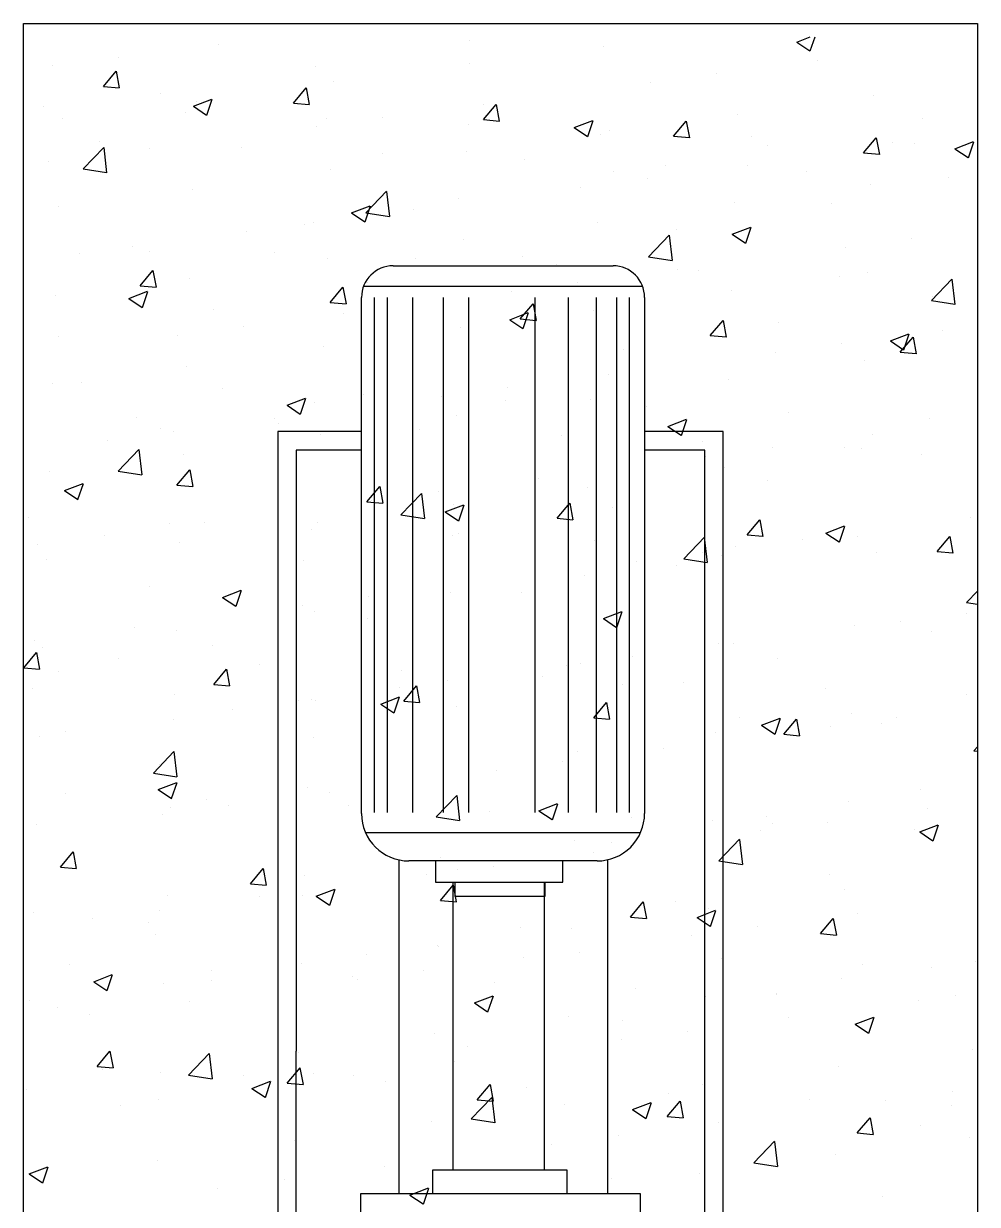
# Model space of a CAD drawing. Header units: inches. Extents: x -90 to 2036, y -33 to 3377.
# Drawn here: x 1241.52 to 1276.96, y 3286.74 to 3330.6 of the extents above; entities that cross this region are included whole.
import ezdxf

# ---------------------------------------------------------------- set-up
doc = ezdxf.new("R2010")
doc.units = ezdxf.units.IN
doc.header["$MEASUREMENT"] = 0
doc.layers.add('First floor Utility', color=69, linetype='CONTINUOUS')

msp = doc.modelspace()

# ---------------------------------------------------------------- linework, layer by layer
at = {"layer": 'First floor Utility', "color": 253, "linetype": 'Continuous'}
for p, q in [((1241.523, 3330.597, -409.449), (1276.956, 3330.597, -409.449)), ((1241.523, 3259.731, -409.449), (1241.523, 3330.597, -409.449)), ((1276.956, 3330.597, -409.449), (1276.956, 3259.731, -409.449)), ((1248.779, 3329.838, -409.449), (1248.779, 3329.838, -409.449)), ((1258.101, 3329.983, -409.449), (1258.101, 3329.983, -409.449)), ((1263.065, 3329.76, -409.449), (1263.065, 3329.76, -409.449)), ((1270.246, 3329.913, -409.449), (1270.745, 3330.105, -409.449)), ((1270.246, 3329.913, -409.449), (1270.736, 3329.583, -409.449)), ((1270.747, 3329.58, -409.449), (1270.924, 3330.105, -409.449)), ((1245.051, 3329.347, -409.449), (1245.051, 3329.347, -409.449)), ((1242.587, 3329.023, -409.449), (1242.587, 3329.023, -409.449)), ((1252.361, 3328.998, -409.449), (1252.361, 3328.998, -409.449)), ((1258.094, 3329.13, -409.449), (1258.094, 3329.13, -409.449)), ((1271.005, 3329.223, -409.449), (1271.005, 3329.223, -409.449)), ((1244.488, 3328.266, -409.449), (1244.963, 3328.831, -409.449)), ((1245.088, 3328.212, -409.449), (1244.974, 3328.829, -409.449)), ((1267.277, 3328.732, -409.449), (1267.277, 3328.732, -409.449)), ((1244.488, 3328.266, -409.449), (1245.076, 3328.215, -409.449)), ((1246.621, 3328.013, -409.449), (1246.621, 3328.013, -409.449)), ((1251.548, 3327.648, -409.449), (1252.022, 3328.214, -409.449)), ((1252.148, 3327.594, -409.449), (1252.034, 3328.211, -409.449)), ((1253.04, 3328.437, -409.449), (1253.04, 3328.437, -409.449)), ((1264.813, 3328.408, -409.449), (1264.813, 3328.408, -409.449)), ((1247.831, 3327.527, -409.449), (1248.52, 3327.791, -409.449)), ((1247.928, 3327.699, -409.449), (1247.928, 3327.699, -409.449)), ((1248.333, 3327.194, -409.449), (1248.532, 3327.789, -409.449)), ((1251.548, 3327.648, -409.449), (1252.136, 3327.597, -409.449)), ((1258.597, 3327.589, -409.449), (1258.597, 3327.589, -409.449)), ((1258.607, 3327.031, -409.449), (1259.082, 3327.596, -409.449)), ((1259.207, 3326.976, -409.449), (1259.094, 3327.593, -409.449)), ((1273.111, 3327.915, -409.449), (1273.111, 3327.915, -409.449)), ((1242.276, 3327.528, -409.449), (1242.276, 3327.528, -409.449)), ((1247.53, 3327.306, -409.449), (1247.53, 3327.306, -409.449)), ((1247.831, 3327.527, -409.449), (1248.321, 3327.197, -409.449)), ((1268.058, 3327.222, -409.449), (1268.058, 3327.222, -409.449)), ((1242.957, 3327.069, -409.449), (1242.957, 3327.069, -409.449)), ((1252.406, 3326.774, -409.449), (1252.406, 3326.774, -409.449)), ((1252.785, 3327.084, -409.449), (1252.785, 3327.084, -409.449)), ((1254.87, 3327.099, -409.449), (1254.87, 3327.099, -409.449)), ((1258.039, 3326.862, -409.449), (1258.039, 3326.862, -409.449)), ((1258.607, 3327.031, -409.449), (1259.196, 3326.979, -409.449)), ((1261.976, 3326.739, -409.449), (1262.665, 3327.003, -409.449)), ((1261.976, 3326.739, -409.449), (1262.466, 3326.408, -409.449)), ((1262.478, 3326.405, -409.449), (1262.677, 3327, -409.449)), ((1265.667, 3326.413, -409.449), (1266.141, 3326.979, -409.449)), ((1266.267, 3326.359, -409.449), (1266.153, 3326.976, -409.449)), ((1274.914, 3327.066, -409.449), (1274.914, 3327.066, -409.449)), ((1262.946, 3326.484, -409.449), (1262.946, 3326.484, -409.449)), ((1263.293, 3326.64, -409.449), (1263.293, 3326.64, -409.449)), ((1265.667, 3326.413, -409.449), (1266.255, 3326.362, -409.449)), ((1268.547, 3326.418, -409.449), (1268.547, 3326.418, -409.449)), ((1272.727, 3325.795, -409.449), (1273.201, 3326.361, -409.449)), ((1273.327, 3325.741, -409.449), (1273.213, 3326.358, -409.449)), ((1243.732, 3325.198, -409.449), (1244.498, 3325.997, -409.449)), ((1244.351, 3326.205, -409.449), (1244.351, 3326.205, -409.449)), ((1244.619, 3325.058, -409.449), (1244.511, 3325.993, -409.449)), ((1246.19, 3325.956, -409.449), (1246.19, 3325.956, -409.449)), ((1249.606, 3325.983, -409.449), (1249.606, 3325.983, -409.449)), ((1257.974, 3325.854, -409.449), (1257.974, 3325.854, -409.449)), ((1269.174, 3326.081, -409.449), (1269.174, 3326.081, -409.449)), ((1273.801, 3326.196, -409.449), (1273.801, 3326.196, -409.449)), ((1274.632, 3326.159, -409.449), (1274.632, 3326.159, -409.449)), ((1276.121, 3325.95, -409.449), (1276.81, 3326.215, -409.449)), ((1276.121, 3325.95, -409.449), (1276.611, 3325.62, -409.449)), ((1276.623, 3325.617, -409.449), (1276.822, 3326.212, -409.449)), ((1242.462, 3325.465, -409.449), (1242.462, 3325.465, -409.449)), ((1254.86, 3325.761, -409.449), (1254.86, 3325.761, -409.449)), ((1260.114, 3325.539, -409.449), (1260.114, 3325.539, -409.449)), ((1272.727, 3325.795, -409.449), (1273.315, 3325.744, -409.449)), ((1243.732, 3325.198, -409.449), (1244.607, 3325.062, -409.449)), ((1252.921, 3325.161, -409.449), (1252.921, 3325.161, -409.449)), ((1263.434, 3325.096, -409.449), (1263.434, 3325.096, -409.449)), ((1265.368, 3325.317, -409.449), (1265.368, 3325.317, -409.449)), ((1268.416, 3325.341, -409.449), (1268.416, 3325.341, -409.449)), ((1270.622, 3325.096, -409.449), (1270.622, 3325.096, -409.449)), ((1262.224, 3324.526, -409.449), (1262.224, 3324.526, -409.449)), ((1264.688, 3324.85, -409.449), (1264.688, 3324.85, -409.449)), ((1272.992, 3324.638, -409.449), (1272.992, 3324.638, -409.449)), ((1275.876, 3324.874, -409.449), (1275.876, 3324.874, -409.449)), ((1247.809, 3324.423, -409.449), (1247.809, 3324.423, -409.449)), ((1254.236, 3323.569, -409.449), (1255.003, 3324.368, -409.449)), ((1255.124, 3323.429, -409.449), (1255.015, 3324.364, -409.449)), ((1257.694, 3324.11, -409.449), (1257.694, 3324.11, -409.449)), ((1242.837, 3323.793, -409.449), (1242.837, 3323.793, -409.449)), ((1253.706, 3323.564, -409.449), (1254.395, 3323.829, -409.449)), ((1254.208, 3323.231, -409.449), (1254.407, 3323.826, -409.449)), ((1256.008, 3323.707, -409.449), (1256.008, 3323.707, -409.449)), ((1267.938, 3323.945, -409.449), (1267.938, 3323.945, -409.449)), ((1271.533, 3323.92, -409.449), (1271.533, 3323.92, -409.449)), ((1252.28, 3323.217, -409.449), (1252.28, 3323.217, -409.449)), ((1253.706, 3323.564, -409.449), (1254.196, 3323.234, -409.449)), ((1254.236, 3323.569, -409.449), (1255.112, 3323.433, -409.449)), ((1262.826, 3323.207, -409.449), (1262.826, 3323.207, -409.449)), ((1249.816, 3322.892, -409.449), (1249.816, 3322.892, -409.449)), ((1251.954, 3323.125, -409.449), (1251.954, 3323.125, -409.449)), ((1265.793, 3322.935, -409.449), (1265.793, 3322.935, -409.449)), ((1267.851, 3322.776, -409.449), (1268.54, 3323.04, -409.449)), ((1267.851, 3322.776, -409.449), (1268.341, 3322.446, -409.449)), ((1268.353, 3322.443, -409.449), (1268.552, 3323.037, -409.449)), ((1257.855, 3322.577, -409.449), (1257.855, 3322.577, -409.449)), ((1264.74, 3321.94, -409.449), (1265.507, 3322.739, -409.449)), ((1265.628, 3321.8, -409.449), (1265.519, 3322.735, -409.449)), ((1274.506, 3322.602, -409.449), (1274.506, 3322.602, -409.449)), ((1243.6, 3322.074, -409.449), (1243.6, 3322.074, -409.449)), ((1245.572, 3322.303, -409.449), (1245.572, 3322.303, -409.449)), ((1246.214, 3322.14, -409.449), (1246.214, 3322.14, -409.449)), ((1250.826, 3322.081, -409.449), (1250.826, 3322.081, -409.449)), ((1252.801, 3321.884, -409.449), (1252.801, 3321.884, -409.449)), ((1260.053, 3321.949, -409.449), (1260.053, 3321.949, -409.449)), ((1264.74, 3321.94, -409.449), (1265.616, 3321.804, -409.449)), ((1272.042, 3322.277, -409.449), (1272.042, 3322.277, -409.449)), ((1245.854, 3320.863, -409.449), (1246.328, 3321.428, -409.449)), ((1255.249, 3321.602, -409.449), (1263.419, 3321.602, -409.449)), ((1256.081, 3321.859, -409.449), (1256.081, 3321.859, -409.449)), ((1261.335, 3321.637, -409.449), (1261.335, 3321.637, -409.449)), ((1265.826, 3321.459, -409.449), (1265.826, 3321.459, -409.449)), ((1246.454, 3320.808, -409.449), (1246.34, 3321.425, -409.449)), ((1247.689, 3321.146, -409.449), (1247.689, 3321.146, -409.449)), ((1266.589, 3321.415, -409.449), (1266.589, 3321.415, -409.449)), ((1271.843, 3321.193, -409.449), (1271.843, 3321.193, -409.449)), ((1272.872, 3321.362, -409.449), (1272.872, 3321.362, -409.449)), ((1275.245, 3320.311, -409.449), (1276.011, 3321.11, -409.449)), ((1276.132, 3320.171, -409.449), (1276.024, 3321.105, -409.449)), ((1245.436, 3320.389, -409.449), (1246.125, 3320.654, -409.449)), ((1245.854, 3320.863, -409.449), (1246.442, 3320.811, -409.449)), ((1245.938, 3320.056, -409.449), (1246.137, 3320.651, -409.449)), ((1252.913, 3320.245, -409.449), (1253.388, 3320.81, -409.449)), ((1253.513, 3320.191, -409.449), (1253.4, 3320.808, -409.449)), ((1254.152, 3320.844, -409.449), (1264.516, 3320.844, -409.449)), ((1254.313, 3320.964, -409.449), (1254.313, 3320.964, -409.449)), ((1259.635, 3320.644, -409.449), (1259.635, 3320.644, -409.449)), ((1262.099, 3320.968, -409.449), (1262.099, 3320.968, -409.449)), ((1267.819, 3320.669, -409.449), (1267.819, 3320.669, -409.449)), ((1242.717, 3320.516, -409.449), (1242.717, 3320.516, -409.449)), ((1245.436, 3320.389, -409.449), (1245.926, 3320.059, -409.449)), ((1252.913, 3320.245, -409.449), (1253.502, 3320.193, -409.449)), ((1254.076, 3301.26, -409.449), (1254.076, 3320.429, -409.449)), ((1254.55, 3320.429, -409.449), (1254.55, 3301.299, -409.449)), ((1255.023, 3320.429, -409.449), (1255.023, 3301.299, -409.449)), ((1255.971, 3320.429, -409.449), (1255.971, 3301.299, -409.449)), ((1257.108, 3320.429, -409.449), (1257.108, 3301.299, -409.449)), ((1258.055, 3320.429, -409.449), (1258.055, 3301.299, -409.449)), ((1259.973, 3319.627, -409.449), (1260.447, 3320.193, -409.449)), ((1260.573, 3319.573, -409.449), (1260.459, 3320.19, -409.449)), ((1260.518, 3320.429, -409.449), (1260.518, 3301.299, -409.449)), ((1261.75, 3320.429, -409.449), (1261.75, 3301.299, -409.449)), ((1262.792, 3320.429, -409.449), (1262.792, 3301.299, -409.449)), ((1263.55, 3320.429, -409.449), (1263.55, 3301.299, -409.449)), ((1264.024, 3320.429, -409.449), (1264.024, 3301.299, -409.449)), ((1264.592, 3320.429, -409.449), (1264.592, 3301.26, -409.449)), ((1275.245, 3320.311, -409.449), (1276.12, 3320.175, -409.449)), ((1275.292, 3320.476, -409.449), (1275.292, 3320.476, -409.449)), ((1248.573, 3319.979, -409.449), (1248.573, 3319.979, -409.449)), ((1253.419, 3319.825, -409.449), (1253.419, 3319.825, -409.449)), ((1259.581, 3319.601, -409.449), (1260.27, 3319.866, -409.449)), ((1260.083, 3319.268, -409.449), (1260.282, 3319.863, -409.449)), ((1262.706, 3319.931, -409.449), (1262.706, 3319.931, -409.449)), ((1249.691, 3319.335, -409.449), (1249.691, 3319.335, -409.449)), ((1257.735, 3319.301, -409.449), (1257.735, 3319.301, -409.449)), ((1259.581, 3319.601, -409.449), (1260.071, 3319.271, -409.449)), ((1259.973, 3319.627, -409.449), (1260.561, 3319.576, -409.449)), ((1267.033, 3319.01, -409.449), (1267.507, 3319.575, -409.449)), ((1267.633, 3318.955, -409.449), (1267.519, 3319.572, -409.449)), ((1269.552, 3319.49, -409.449), (1269.552, 3319.49, -409.449)), ((1242.833, 3318.994, -409.449), (1242.833, 3318.994, -409.449)), ((1247.227, 3319.01, -409.449), (1247.227, 3319.01, -409.449)), ((1267.033, 3319.01, -409.449), (1267.621, 3318.958, -409.449)), ((1273.726, 3318.813, -409.449), (1274.415, 3319.078, -409.449)), ((1273.726, 3318.813, -409.449), (1274.216, 3318.483, -409.449)), ((1274.092, 3318.392, -409.449), (1274.567, 3318.957, -409.449)), ((1274.228, 3318.48, -409.449), (1274.427, 3319.075, -409.449)), ((1274.692, 3318.338, -409.449), (1274.579, 3318.955, -409.449)), ((1275.645, 3319.21, -409.449), (1275.645, 3319.21, -409.449)), ((1252.681, 3318.608, -409.449), (1252.681, 3318.608, -409.449)), ((1263.812, 3318.505, -409.449), (1263.812, 3318.505, -409.449)), ((1269.453, 3318.395, -409.449), (1269.453, 3318.395, -409.449)), ((1271.917, 3318.72, -409.449), (1271.917, 3318.72, -409.449)), ((1274.092, 3318.392, -409.449), (1274.681, 3318.341, -409.449)), ((1272.752, 3318.085, -409.449), (1272.752, 3318.085, -409.449)), ((1247.569, 3317.87, -409.449), (1247.569, 3317.87, -409.449)), ((1258.072, 3317.52, -409.449), (1258.072, 3317.52, -409.449)), ((1263.237, 3317.577, -409.449), (1263.237, 3317.577, -409.449)), ((1242.598, 3317.239, -409.449), (1242.598, 3317.239, -409.449)), ((1243.656, 3317.273, -409.449), (1243.656, 3317.273, -409.449)), ((1248.91, 3317.051, -409.449), (1248.91, 3317.051, -409.449)), ((1259.509, 3317.086, -409.449), (1259.509, 3317.086, -409.449)), ((1267.699, 3317.392, -409.449), (1267.699, 3317.392, -409.449)), ((1251.311, 3316.427, -409.449), (1252, 3316.691, -409.449)), ((1251.813, 3316.094, -409.449), (1252.012, 3316.688, -409.449)), ((1254.164, 3316.829, -409.449), (1254.164, 3316.829, -409.449)), ((1257.045, 3316.762, -409.449), (1257.045, 3316.762, -409.449)), ((1259.418, 3316.607, -409.449), (1259.418, 3316.607, -409.449)), ((1262.587, 3316.654, -409.449), (1262.587, 3316.654, -409.449)), ((1251.311, 3316.427, -409.449), (1251.801, 3316.096, -409.449)), ((1252.332, 3316.534, -409.449), (1252.332, 3316.534, -409.449)), ((1264.672, 3316.385, -409.449), (1264.672, 3316.385, -409.449)), ((1245.731, 3315.951, -409.449), (1245.731, 3315.951, -409.449)), ((1250.829, 3315.943, -409.449), (1250.829, 3315.943, -409.449)), ((1250.985, 3315.729, -409.449), (1250.985, 3315.729, -409.449)), ((1257.615, 3316.024, -409.449), (1257.615, 3316.024, -409.449)), ((1265.456, 3315.638, -409.449), (1266.145, 3315.903, -409.449)), ((1265.958, 3315.305, -409.449), (1266.157, 3315.9, -409.449)), ((1269.926, 3316.163, -409.449), (1269.926, 3316.163, -409.449)), ((1275.18, 3315.941, -409.449), (1275.18, 3315.941, -409.449)), ((1246.592, 3315.549, -409.449), (1246.592, 3315.549, -409.449)), ((1247.102, 3315.453, -409.449), (1247.102, 3315.453, -409.449)), ((1250.962, 3315.445, -409.449), (1250.962, 3261.869, -409.449)), ((1254.076, 3315.445, -409.449), (1250.962, 3315.445, -409.449)), ((1252.562, 3315.331, -409.449), (1252.562, 3315.331, -409.449)), ((1256.239, 3315.507, -409.449), (1256.239, 3315.507, -409.449)), ((1267.516, 3315.445, -409.449), (1264.592, 3315.445, -409.449)), ((1265.456, 3315.638, -409.449), (1265.946, 3315.308, -409.449)), ((1267.516, 3292.435, -409.449), (1267.516, 3315.445, -409.449)), ((1273.056, 3315.328, -409.449), (1273.056, 3315.328, -409.449)), ((1244.638, 3315.128, -409.449), (1244.638, 3315.128, -409.449)), ((1261.493, 3315.285, -409.449), (1261.493, 3315.285, -409.449)), ((1266.747, 3315.063, -409.449), (1266.747, 3315.063, -409.449)), ((1245.037, 3313.981, -409.449), (1245.803, 3314.78, -409.449)), ((1245.924, 3313.841, -409.449), (1245.815, 3314.776, -409.449)), ((1247.45, 3314.593, -409.449), (1247.45, 3314.593, -409.449)), ((1251.653, 3314.755, -409.449), (1251.653, 3292.435, -409.449)), ((1254.076, 3314.755, -409.449), (1251.653, 3314.755, -409.449)), ((1266.826, 3314.755, -409.449), (1264.592, 3314.755, -409.449)), ((1266.826, 3292.435, -409.449), (1266.826, 3314.755, -409.449)), ((1266.864, 3314.513, -409.449), (1266.864, 3314.513, -409.449)), ((1269.328, 3314.838, -409.449), (1269.328, 3314.838, -409.449)), ((1272.002, 3314.841, -409.449), (1272.002, 3314.841, -409.449)), ((1272.633, 3314.809, -409.449), (1272.633, 3314.809, -409.449)), ((1274.885, 3314.603, -409.449), (1274.885, 3314.603, -409.449)), ((1245.037, 3313.981, -409.449), (1245.912, 3313.845, -409.449)), ((1247.219, 3313.459, -409.449), (1247.694, 3314.025, -409.449)), ((1247.819, 3313.405, -409.449), (1247.706, 3314.022, -409.449)), ((1267.579, 3314.116, -409.449), (1267.579, 3314.116, -409.449)), ((1242.478, 3313.963, -409.449), (1242.478, 3313.963, -409.449)), ((1260.648, 3313.695, -409.449), (1260.648, 3313.695, -409.449)), ((1269.145, 3313.618, -409.449), (1269.145, 3313.618, -409.449)), ((1243.041, 3313.252, -409.449), (1243.731, 3313.517, -409.449)), ((1243.041, 3313.252, -409.449), (1243.531, 3312.922, -409.449)), ((1243.543, 3312.919, -409.449), (1243.742, 3313.514, -409.449)), ((1247.219, 3313.459, -409.449), (1247.808, 3313.408, -409.449)), ((1254.279, 3312.841, -409.449), (1254.753, 3313.407, -409.449)), ((1254.879, 3312.787, -409.449), (1254.765, 3313.404, -409.449)), ((1255.541, 3312.352, -409.449), (1256.308, 3313.151, -409.449)), ((1256.428, 3312.212, -409.449), (1256.32, 3313.147, -409.449)), ((1256.92, 3313.204, -409.449), (1256.92, 3313.204, -409.449)), ((1262.467, 3313.378, -409.449), (1262.467, 3313.378, -409.449)), ((1254.279, 3312.841, -409.449), (1254.867, 3312.79, -409.449)), ((1254.456, 3312.88, -409.449), (1254.456, 3312.88, -409.449)), ((1257.186, 3312.464, -409.449), (1257.876, 3312.728, -409.449)), ((1257.496, 3312.748, -409.449), (1257.496, 3312.748, -409.449)), ((1257.688, 3312.131, -409.449), (1257.887, 3312.726, -409.449)), ((1261.339, 3312.224, -409.449), (1261.813, 3312.789, -409.449)), ((1261.939, 3312.169, -409.449), (1261.825, 3312.786, -409.449)), ((1241.697, 3312.27, -409.449), (1241.697, 3312.27, -409.449)), ((1255.541, 3312.352, -409.449), (1256.416, 3312.216, -409.449)), ((1257.186, 3312.464, -409.449), (1257.676, 3312.134, -409.449)), ((1261.339, 3312.224, -409.449), (1261.927, 3312.172, -409.449)), ((1263.405, 3312.632, -409.449), (1263.405, 3312.632, -409.449)), ((1276.682, 3312.265, -409.449), (1276.682, 3312.265, -409.449)), ((1246.951, 3312.048, -409.449), (1246.951, 3312.048, -409.449)), ((1248.24, 3312.061, -409.449), (1248.24, 3312.061, -409.449)), ((1252.206, 3311.826, -409.449), (1252.206, 3311.826, -409.449)), ((1252.442, 3312.055, -409.449), (1252.442, 3312.055, -409.449)), ((1268.398, 3311.606, -409.449), (1268.873, 3312.172, -409.449)), ((1268.998, 3311.552, -409.449), (1268.885, 3312.169, -409.449)), ((1271.331, 3311.676, -409.449), (1272.021, 3311.94, -409.449)), ((1271.833, 3311.343, -409.449), (1272.032, 3311.937, -409.449)), ((1244.512, 3311.571, -409.449), (1244.512, 3311.571, -409.449)), ((1257.46, 3311.604, -409.449), (1257.46, 3311.604, -409.449)), ((1257.665, 3311.647, -409.449), (1257.665, 3311.647, -409.449)), ((1262.714, 3311.382, -409.449), (1262.714, 3311.382, -409.449)), ((1266.045, 3310.723, -409.449), (1266.812, 3311.522, -409.449)), ((1266.933, 3310.583, -409.449), (1266.824, 3311.518, -409.449)), ((1268.398, 3311.606, -409.449), (1268.987, 3311.555, -409.449)), ((1270.466, 3311.446, -409.449), (1270.466, 3311.446, -409.449)), ((1271.331, 3311.676, -409.449), (1271.821, 3311.345, -409.449)), ((1271.504, 3311.456, -409.449), (1271.504, 3311.456, -409.449)), ((1272.513, 3311.532, -409.449), (1272.513, 3311.532, -409.449)), ((1275.458, 3310.989, -409.449), (1275.932, 3311.554, -409.449)), ((1276.058, 3310.934, -409.449), (1275.944, 3311.551, -409.449)), ((1242.049, 3311.246, -409.449), (1242.049, 3311.246, -409.449)), ((1247.33, 3311.317, -409.449), (1247.33, 3311.317, -409.449)), ((1266.739, 3310.956, -409.449), (1266.739, 3310.956, -409.449)), ((1267.968, 3311.16, -409.449), (1267.968, 3311.16, -409.449)), ((1273.222, 3310.938, -409.449), (1273.222, 3310.938, -409.449)), ((1275.458, 3310.989, -409.449), (1276.046, 3310.937, -409.449)), ((1242.358, 3310.686, -409.449), (1242.358, 3310.686, -409.449)), ((1251.925, 3310.662, -409.449), (1251.925, 3310.662, -409.449)), ((1264.275, 3310.631, -409.449), (1264.275, 3310.631, -409.449)), ((1265.764, 3310.471, -409.449), (1265.764, 3310.471, -409.449)), ((1266.045, 3310.723, -409.449), (1266.921, 3310.587, -409.449)), ((1267.459, 3310.839, -409.449), (1267.459, 3310.839, -409.449)), ((1262.347, 3310.101, -409.449), (1262.347, 3310.101, -409.449)), ((1246.185, 3309.676, -409.449), (1246.185, 3309.676, -409.449)), ((1258.059, 3309.813, -409.449), (1258.059, 3309.813, -409.449)), ((1248.916, 3309.289, -409.449), (1249.606, 3309.554, -409.449)), ((1248.916, 3309.289, -409.449), (1249.406, 3308.959, -409.449)), ((1249.418, 3308.956, -409.449), (1249.618, 3309.551, -409.449)), ((1254.331, 3309.322, -409.449), (1254.331, 3309.322, -409.449)), ((1257.376, 3309.471, -409.449), (1257.376, 3309.471, -409.449)), ((1260.024, 3309.486, -409.449), (1260.024, 3309.486, -409.449)), ((1276.55, 3309.094, -409.449), (1276.956, 3309.517, -409.449)), ((1251.867, 3308.998, -409.449), (1251.867, 3308.998, -409.449)), ((1252.322, 3308.778, -409.449), (1252.322, 3308.778, -409.449)), ((1263.061, 3308.501, -409.449), (1263.751, 3308.766, -409.449)), ((1263.563, 3308.168, -409.449), (1263.763, 3308.763, -409.449)), ((1276.55, 3309.094, -409.449), (1276.956, 3309.031, -409.449)), ((1254.284, 3308.501, -409.449), (1254.284, 3308.501, -409.449)), ((1263.061, 3308.501, -409.449), (1263.551, 3308.171, -409.449)), ((1274.093, 3308.383, -409.449), (1274.093, 3308.383, -409.449)), ((1276.557, 3308.707, -409.449), (1276.557, 3308.707, -409.449)), ((1245.651, 3308.179, -409.449), (1245.651, 3308.179, -409.449)), ((1247.21, 3308.04, -409.449), (1247.21, 3308.04, -409.449)), ((1272.393, 3308.256, -409.449), (1272.393, 3308.256, -409.449)), ((1275.263, 3308.012, -409.449), (1275.263, 3308.012, -409.449)), ((1241.923, 3307.689, -409.449), (1241.923, 3307.689, -409.449)), ((1242.239, 3307.41, -409.449), (1242.239, 3307.41, -409.449)), ((1248.544, 3307.515, -409.449), (1248.544, 3307.515, -409.449)), ((1267.34, 3307.563, -409.449), (1267.34, 3307.563, -409.449)), ((1267.877, 3307.564, -409.449), (1267.877, 3307.564, -409.449)), ((1241.525, 3306.673, -409.449), (1242, 3307.239, -409.449)), ((1242.125, 3306.619, -409.449), (1242.012, 3307.236, -409.449)), ((1245.035, 3307.019, -409.449), (1245.035, 3307.019, -409.449)), ((1264.149, 3307.074, -409.449), (1264.149, 3307.074, -409.449)), ((1269.523, 3307.027, -409.449), (1269.523, 3307.027, -409.449)), ((1241.525, 3306.673, -409.449), (1242.114, 3306.622, -409.449)), ((1242.804, 3306.53, -409.449), (1242.804, 3306.53, -409.449)), ((1248.585, 3306.056, -409.449), (1249.059, 3306.621, -409.449)), ((1249.185, 3306.001, -409.449), (1249.071, 3306.618, -409.449)), ((1250.289, 3306.797, -409.449), (1250.289, 3306.797, -409.449)), ((1255.543, 3306.575, -409.449), (1255.543, 3306.575, -409.449)), ((1261.685, 3306.749, -409.449), (1261.685, 3306.749, -409.449)), ((1262.228, 3306.825, -409.449), (1262.228, 3306.825, -409.449)), ((1257.256, 3306.195, -409.449), (1257.256, 3306.195, -409.449)), ((1260.797, 3306.353, -409.449), (1260.797, 3306.353, -409.449)), ((1266.051, 3306.131, -409.449), (1266.051, 3306.131, -409.449)), ((1241.856, 3305.918, -409.449), (1241.856, 3305.918, -409.449)), ((1247.11, 3305.696, -409.449), (1247.11, 3305.696, -409.449)), ((1248.585, 3306.056, -409.449), (1249.173, 3306.004, -409.449)), ((1255.469, 3305.931, -409.449), (1255.469, 3305.931, -409.449)), ((1255.645, 3305.438, -409.449), (1256.119, 3306.003, -409.449)), ((1256.245, 3305.384, -409.449), (1256.131, 3306.001, -409.449)), ((1263.783, 3306.041, -409.449), (1263.783, 3306.041, -409.449)), ((1271.306, 3305.909, -409.449), (1271.306, 3305.909, -409.449)), ((1276.56, 3305.687, -409.449), (1276.56, 3305.687, -409.449)), ((1251.742, 3305.44, -409.449), (1251.742, 3305.44, -409.449)), ((1252.203, 3305.501, -409.449), (1252.203, 3305.501, -409.449)), ((1252.364, 3305.474, -409.449), (1252.364, 3305.474, -409.449)), ((1254.792, 3305.327, -409.449), (1255.481, 3305.591, -409.449)), ((1254.792, 3305.327, -409.449), (1255.281, 3304.996, -409.449)), ((1255.293, 3304.994, -409.449), (1255.493, 3305.588, -409.449)), ((1255.645, 3305.438, -409.449), (1256.233, 3305.386, -409.449)), ((1257.618, 3305.252, -409.449), (1257.618, 3305.252, -409.449)), ((1262.704, 3304.82, -409.449), (1263.179, 3305.386, -409.449)), ((1263.304, 3304.766, -409.449), (1263.191, 3305.383, -409.449)), ((1247.091, 3304.764, -409.449), (1247.091, 3304.764, -409.449)), ((1249.278, 3305.116, -409.449), (1249.278, 3305.116, -409.449)), ((1258.043, 3305.056, -409.449), (1258.043, 3305.056, -409.449)), ((1262.704, 3304.82, -409.449), (1263.293, 3304.769, -409.449)), ((1262.873, 3305.03, -409.449), (1262.873, 3305.03, -409.449)), ((1268.127, 3304.808, -409.449), (1268.127, 3304.808, -409.449)), ((1268.937, 3304.538, -409.449), (1269.626, 3304.803, -409.449)), ((1269.438, 3304.205, -409.449), (1269.638, 3304.8, -409.449)), ((1269.764, 3304.203, -409.449), (1270.238, 3304.768, -409.449)), ((1270.364, 3304.148, -409.449), (1270.25, 3304.765, -409.449)), ((1272.274, 3304.979, -409.449), (1272.274, 3304.979, -409.449)), ((1273.968, 3304.825, -409.449), (1273.968, 3304.825, -409.449)), ((1268.937, 3304.538, -409.449), (1269.426, 3304.208, -409.449)), ((1271.504, 3304.501, -409.449), (1271.504, 3304.501, -409.449)), ((1273.381, 3304.586, -409.449), (1273.381, 3304.586, -409.449)), ((1242.119, 3304.133, -409.449), (1242.119, 3304.133, -409.449)), ((1243.062, 3304.297, -409.449), (1243.062, 3304.297, -409.449)), ((1252.303, 3304.071, -409.449), (1252.303, 3304.071, -409.449)), ((1267.22, 3304.286, -409.449), (1267.22, 3304.286, -409.449)), ((1269.764, 3304.203, -409.449), (1270.352, 3304.151, -409.449)), ((1246.342, 3302.764, -409.449), (1247.108, 3303.563, -409.449)), ((1247.229, 3302.624, -409.449), (1247.12, 3303.559, -409.449)), ((1262.108, 3303.548, -409.449), (1262.108, 3303.548, -409.449)), ((1265.288, 3303.682, -409.449), (1265.288, 3303.682, -409.449)), ((1276.824, 3303.585, -409.449), (1276.956, 3303.743, -409.449)), ((1276.824, 3303.585, -409.449), (1276.956, 3303.573, -409.449)), ((1246.563, 3303.086, -409.449), (1246.563, 3303.086, -409.449)), ((1261.56, 3303.192, -409.449), (1261.56, 3303.192, -409.449)), ((1246.342, 3302.764, -409.449), (1247.217, 3302.629, -409.449)), ((1257.136, 3302.918, -409.449), (1257.136, 3302.918, -409.449)), ((1259.096, 3302.867, -409.449), (1259.096, 3302.867, -409.449)), ((1246.522, 3302.152, -409.449), (1247.211, 3302.417, -409.449)), ((1246.522, 3302.152, -409.449), (1247.011, 3301.822, -409.449)), ((1247.023, 3301.819, -409.449), (1247.223, 3302.414, -409.449)), ((1252.083, 3302.225, -409.449), (1252.083, 3302.225, -409.449)), ((1274.856, 3302.139, -409.449), (1274.856, 3302.139, -409.449)), ((1243.077, 3302.016, -409.449), (1243.077, 3302.016, -409.449)), ((1248.331, 3301.794, -409.449), (1248.331, 3301.794, -409.449)), ((1252.88, 3302.049, -409.449), (1252.88, 3302.049, -409.449)), ((1256.846, 3301.135, -409.449), (1257.613, 3301.934, -409.449)), ((1257.733, 3300.995, -409.449), (1257.625, 3301.93, -409.449)), ((1272.154, 3301.703, -409.449), (1272.154, 3301.703, -409.449)), ((1246.971, 3301.487, -409.449), (1246.971, 3301.487, -409.449)), ((1249.152, 3301.558, -409.449), (1249.152, 3301.558, -409.449)), ((1253.585, 3301.572, -409.449), (1253.585, 3301.572, -409.449)), ((1258.839, 3301.35, -409.449), (1258.839, 3301.35, -409.449)), ((1260.667, 3301.364, -409.449), (1261.356, 3301.628, -409.449)), ((1260.667, 3301.364, -409.449), (1261.156, 3301.034, -409.449)), ((1261.168, 3301.031, -409.449), (1261.368, 3301.626, -409.449)), ((1275.106, 3301.434, -409.449), (1275.106, 3301.434, -409.449)), ((1241.999, 3300.857, -409.449), (1241.999, 3300.857, -409.449)), ((1246.688, 3301.234, -409.449), (1246.688, 3301.234, -409.449)), ((1256.846, 3301.135, -409.449), (1257.721, 3300.999, -409.449)), ((1264.093, 3301.128, -409.449), (1264.093, 3301.128, -409.449)), ((1267.1, 3301.01, -409.449), (1267.1, 3301.01, -409.449)), ((1269.116, 3301.154, -409.449), (1269.116, 3301.154, -409.449)), ((1269.347, 3300.906, -409.449), (1269.347, 3300.906, -409.449)), ((1271.379, 3300.943, -409.449), (1271.379, 3300.943, -409.449)), ((1274.812, 3300.576, -409.449), (1275.501, 3300.84, -409.449)), ((1275.313, 3300.242, -409.449), (1275.513, 3300.837, -409.449)), ((1264.439, 3300.543, -409.449), (1254.229, 3300.543, -409.449)), ((1268.915, 3300.619, -409.449), (1268.915, 3300.619, -409.449)), ((1274.602, 3300.684, -409.449), (1274.602, 3300.684, -409.449)), ((1274.812, 3300.576, -409.449), (1275.301, 3300.245, -409.449)), ((1261.988, 3300.272, -409.449), (1261.988, 3300.272, -409.449)), ((1263.376, 3300.169, -409.449), (1263.376, 3300.169, -409.449)), ((1267.35, 3299.506, -409.449), (1268.117, 3300.305, -409.449)), ((1268.238, 3299.366, -409.449), (1268.129, 3300.301, -409.449)), ((1242.891, 3299.27, -409.449), (1243.366, 3299.835, -409.449)), ((1243.491, 3299.215, -409.449), (1243.377, 3299.832, -409.449)), ((1255.472, 3292.435, -409.449), (1255.472, 3299.538, -409.449)), ((1257.017, 3299.641, -409.449), (1257.017, 3299.641, -409.449)), ((1262.698, 3299.8, -409.449), (1262.698, 3299.8, -409.449)), ((1263.228, 3292.435, -409.449), (1263.228, 3299.545, -409.449)), ((1267.35, 3299.506, -409.449), (1268.226, 3299.37, -409.449)), ((1242.891, 3299.27, -409.449), (1243.479, 3299.218, -409.449)), ((1249.951, 3298.652, -409.449), (1250.425, 3299.218, -409.449)), ((1250.551, 3298.598, -409.449), (1250.437, 3299.215, -409.449)), ((1262.832, 3299.5, -409.449), (1255.836, 3299.5, -409.449)), ((1257.636, 3299.183, -409.449), (1257.636, 3299.183, -409.449)), ((1258.971, 3299.31, -409.449), (1258.971, 3299.31, -409.449)), ((1249.951, 3298.652, -409.449), (1250.539, 3298.601, -409.449)), ((1251.963, 3298.948, -409.449), (1251.963, 3298.948, -409.449)), ((1256.507, 3298.985, -409.449), (1256.507, 3298.985, -409.449)), ((1257.463, 3298.716, -409.449), (1257.463, 3292.435, -409.449)), ((1257.555, 3298.179, -409.449), (1257.555, 3298.716, -409.449)), ((1260.874, 3292.435, -409.449), (1260.874, 3298.716, -409.449)), ((1260.891, 3298.716, -409.449), (1260.891, 3298.179, -409.449)), ((1271.475, 3298.993, -409.449), (1271.475, 3298.993, -409.449)), ((1246.851, 3298.211, -409.449), (1246.851, 3298.211, -409.449)), ((1251.896, 3298.198, -409.449), (1251.896, 3298.198, -409.449)), ((1252.397, 3298.189, -409.449), (1253.086, 3298.454, -409.449)), ((1252.397, 3298.189, -409.449), (1252.886, 3297.859, -409.449)), ((1252.898, 3297.856, -409.449), (1253.098, 3298.451, -409.449)), ((1257.01, 3298.034, -409.449), (1257.485, 3298.6, -409.449)), ((1257.61, 3297.98, -409.449), (1257.497, 3298.597, -409.449)), ((1272.034, 3298.426, -409.449), (1272.034, 3298.426, -409.449)), ((1250.291, 3298.167, -409.449), (1250.291, 3298.167, -409.449)), ((1257.01, 3298.034, -409.449), (1257.599, 3297.983, -409.449)), ((1260.891, 3298.179, -409.449), (1257.555, 3298.179, -409.449)), ((1264.07, 3297.417, -409.449), (1264.544, 3297.982, -409.449)), ((1264.67, 3297.363, -409.449), (1264.556, 3297.979, -409.449)), ((1265.735, 3298.008, -409.449), (1265.735, 3298.008, -409.449)), ((1241.88, 3297.58, -409.449), (1241.88, 3297.58, -409.449)), ((1244.099, 3297.352, -409.449), (1244.099, 3297.352, -409.449)), ((1246.563, 3297.676, -409.449), (1246.563, 3297.676, -409.449)), ((1264.07, 3297.417, -409.449), (1264.658, 3297.365, -409.449)), ((1266.542, 3297.401, -409.449), (1267.231, 3297.666, -409.449)), ((1266.542, 3297.401, -409.449), (1267.031, 3297.071, -409.449)), ((1266.981, 3297.733, -409.449), (1266.981, 3297.733, -409.449)), ((1267.043, 3297.068, -409.449), (1267.243, 3297.663, -409.449)), ((1271.13, 3296.799, -409.449), (1271.604, 3297.365, -409.449)), ((1271.73, 3296.745, -409.449), (1271.616, 3297.362, -409.449)), ((1272.517, 3297.552, -409.449), (1272.517, 3297.552, -409.449)), ((1246.156, 3297.213, -409.449), (1246.156, 3297.213, -409.449)), ((1259.995, 3297.022, -409.449), (1259.995, 3297.022, -409.449)), ((1261.869, 3296.995, -409.449), (1261.869, 3296.995, -409.449)), ((1268.789, 3297.061, -409.449), (1268.789, 3297.061, -409.449)), ((1246.414, 3296.764, -409.449), (1246.414, 3296.764, -409.449)), ((1251.668, 3296.542, -409.449), (1251.668, 3296.542, -409.449)), ((1266.325, 3296.737, -409.449), (1266.325, 3296.737, -409.449)), ((1271.13, 3296.799, -409.449), (1271.718, 3296.748, -409.449)), ((1254.255, 3296.037, -409.449), (1254.255, 3296.037, -409.449)), ((1256.897, 3296.365, -409.449), (1256.897, 3296.365, -409.449)), ((1256.922, 3296.32, -409.449), (1256.922, 3296.32, -409.449)), ((1262.177, 3296.098, -409.449), (1262.177, 3296.098, -409.449)), ((1243.235, 3295.664, -409.449), (1243.235, 3295.664, -409.449)), ((1251.844, 3295.672, -409.449), (1251.844, 3295.672, -409.449)), ((1260.109, 3295.918, -409.449), (1260.109, 3295.918, -409.449)), ((1267.431, 3295.876, -409.449), (1267.431, 3295.876, -409.449)), ((1272.685, 3295.654, -409.449), (1272.685, 3295.654, -409.449)), ((1276.886, 3295.78, -409.449), (1276.886, 3295.78, -409.449)), ((1244.127, 3295.015, -409.449), (1244.816, 3295.279, -409.449)), ((1244.628, 3294.682, -409.449), (1244.828, 3295.277, -409.449)), ((1248.489, 3295.442, -409.449), (1248.489, 3295.442, -409.449)), ((1253.744, 3295.22, -409.449), (1253.744, 3295.22, -409.449)), ((1256.382, 3295.428, -409.449), (1256.382, 3295.428, -409.449)), ((1271.915, 3295.15, -409.449), (1271.915, 3295.15, -409.449)), ((1275.234, 3295.549, -409.449), (1275.234, 3295.549, -409.449)), ((1244.127, 3295.015, -409.449), (1244.616, 3294.685, -409.449)), ((1246.732, 3294.934, -409.449), (1246.732, 3294.934, -409.449)), ((1248.515, 3295.052, -409.449), (1248.515, 3295.052, -409.449)), ((1253.918, 3295.103, -409.449), (1253.918, 3295.103, -409.449)), ((1258.998, 3294.998, -409.449), (1258.998, 3294.998, -409.449)), ((1264.252, 3294.776, -409.449), (1264.252, 3294.776, -409.449)), ((1241.76, 3294.304, -409.449), (1241.76, 3294.304, -409.449)), ((1247.702, 3294.285, -409.449), (1247.702, 3294.285, -409.449)), ((1258.272, 3294.227, -409.449), (1258.961, 3294.491, -409.449)), ((1258.773, 3293.893, -409.449), (1258.973, 3294.488, -409.449)), ((1266.861, 3294.457, -409.449), (1266.861, 3294.457, -409.449)), ((1269.494, 3294.563, -409.449), (1269.494, 3294.563, -409.449)), ((1269.506, 3294.554, -409.449), (1269.506, 3294.554, -409.449)), ((1274.76, 3294.332, -409.449), (1274.76, 3294.332, -409.449)), ((1276.144, 3294.488, -409.449), (1276.144, 3294.488, -409.449)), ((1242.775, 3294.067, -409.449), (1242.775, 3294.067, -409.449)), ((1258.272, 3294.227, -409.449), (1258.761, 3293.896, -409.449)), ((1243.974, 3293.794, -409.449), (1243.974, 3293.794, -409.449)), ((1261.749, 3293.719, -409.449), (1261.749, 3293.719, -409.449)), ((1263.754, 3293.578, -409.449), (1263.754, 3293.578, -409.449)), ((1269.928, 3293.67, -409.449), (1269.928, 3293.67, -409.449)), ((1272.417, 3293.438, -409.449), (1273.106, 3293.703, -409.449)), ((1272.417, 3293.438, -409.449), (1272.906, 3293.108, -409.449)), ((1272.918, 3293.105, -409.449), (1273.118, 3293.7, -409.449)), ((1256.777, 3293.088, -409.449), (1256.777, 3293.088, -409.449)), ((1266.2, 3293.179, -409.449), (1266.2, 3293.179, -409.449)), ((1258.014, 3292.593, -409.449), (1258.014, 3292.593, -409.449)), ((1263.736, 3292.855, -409.449), (1263.736, 3292.855, -409.449)), ((1276.766, 3292.503, -409.449), (1276.766, 3292.503, -409.449)), ((1244.257, 3291.866, -409.449), (1244.731, 3292.432, -409.449)), ((1244.857, 3291.812, -409.449), (1244.743, 3292.429, -409.449)), ((1247.647, 3291.547, -409.449), (1248.413, 3292.346, -409.449)), ((1248.534, 3291.407, -409.449), (1248.425, 3292.342, -409.449)), ((1251.653, 3283.465, -409.449), (1251.653, 3292.435, -409.449)), ((1251.724, 3292.395, -409.449), (1251.724, 3292.395, -409.449)), ((1255.472, 3287.144, -409.449), (1255.472, 3292.435, -409.449)), ((1257.463, 3292.435, -409.449), (1257.463, 3288.015, -409.449)), ((1260.874, 3288.015, -409.449), (1260.874, 3292.435, -409.449)), ((1263.228, 3287.144, -409.449), (1263.228, 3292.435, -409.449)), ((1266.826, 3283.465, -409.449), (1266.826, 3292.435, -409.449)), ((1267.516, 3283.465, -409.449), (1267.516, 3292.435, -409.449)), ((1244.257, 3291.866, -409.449), (1244.845, 3291.815, -409.449)), ((1244.456, 3291.761, -409.449), (1244.456, 3291.761, -409.449)), ((1246.612, 3291.657, -409.449), (1246.612, 3291.657, -409.449)), ((1251.316, 3291.249, -409.449), (1251.791, 3291.814, -409.449)), ((1251.916, 3291.194, -409.449), (1251.803, 3291.811, -409.449)), ((1252.274, 3291.607, -409.449), (1252.274, 3291.607, -409.449)), ((1257.52, 3292.036, -409.449), (1257.52, 3292.036, -409.449)), ((1271.795, 3291.873, -409.449), (1271.795, 3291.873, -409.449)), ((1247.647, 3291.547, -409.449), (1248.522, 3291.412, -409.449)), ((1249.71, 3291.539, -409.449), (1249.71, 3291.539, -409.449)), ((1250.002, 3291.052, -409.449), (1250.691, 3291.317, -409.449)), ((1250.503, 3290.719, -409.449), (1250.703, 3291.314, -409.449)), ((1251.316, 3291.249, -409.449), (1251.905, 3291.197, -409.449)), ((1251.328, 3291.221, -409.449), (1251.328, 3291.221, -409.449)), ((1253.792, 3291.546, -409.449), (1253.792, 3291.546, -409.449)), ((1254.964, 3291.317, -409.449), (1254.964, 3291.317, -409.449)), ((1258.376, 3290.631, -409.449), (1258.85, 3291.197, -409.449)), ((1258.976, 3290.577, -409.449), (1258.862, 3291.194, -409.449)), ((1266.741, 3291.18, -409.449), (1266.741, 3291.18, -409.449)), ((1241.64, 3291.027, -409.449), (1241.64, 3291.027, -409.449)), ((1250.002, 3291.052, -409.449), (1250.491, 3290.722, -409.449)), ((1260.218, 3291.095, -409.449), (1260.218, 3291.095, -409.449)), ((1265.473, 3290.873, -409.449), (1265.473, 3290.873, -409.449)), ((1276.018, 3290.931, -409.449), (1276.018, 3290.931, -409.449)), ((1245.112, 3290.403, -409.449), (1245.112, 3290.403, -409.449)), ((1246.534, 3290.622, -409.449), (1246.534, 3290.622, -409.449)), ((1258.151, 3289.918, -409.449), (1258.918, 3290.717, -409.449)), ((1258.376, 3290.631, -409.449), (1258.964, 3290.58, -409.449)), ((1259.038, 3289.778, -409.449), (1258.93, 3290.713, -409.449)), ((1261.629, 3290.442, -409.449), (1261.629, 3290.442, -409.449)), ((1264.147, 3290.264, -409.449), (1264.836, 3290.528, -409.449)), ((1264.648, 3289.931, -409.449), (1264.848, 3290.525, -409.449)), ((1265.436, 3290.013, -409.449), (1265.91, 3290.579, -409.449)), ((1266.036, 3289.959, -409.449), (1265.922, 3290.576, -409.449)), ((1270.727, 3290.651, -409.449), (1270.727, 3290.651, -409.449)), ((1273.554, 3290.606, -409.449), (1273.554, 3290.606, -409.449)), ((1275.981, 3290.429, -409.449), (1275.981, 3290.429, -409.449)), ((1258.151, 3289.918, -409.449), (1259.026, 3289.783, -409.449)), ((1264.147, 3290.264, -409.449), (1264.636, 3289.934, -409.449)), ((1265.436, 3290.013, -409.449), (1266.024, 3289.962, -409.449)), ((1272.495, 3289.396, -409.449), (1272.97, 3289.961, -409.449)), ((1273.095, 3289.341, -409.449), (1272.982, 3289.958, -409.449)), ((1256.658, 3289.812, -409.449), (1256.658, 3289.812, -409.449)), ((1267.338, 3289.788, -409.449), (1267.338, 3289.788, -409.449)), ((1274.827, 3289.676, -409.449), (1274.827, 3289.676, -409.449)), ((1251.604, 3289.119, -409.449), (1251.604, 3289.119, -409.449)), ((1263.611, 3289.297, -409.449), (1263.611, 3289.297, -409.449)), ((1268.655, 3288.289, -409.449), (1269.422, 3289.088, -409.449)), ((1269.543, 3288.149, -409.449), (1269.434, 3289.084, -409.449)), ((1272.495, 3289.396, -409.449), (1273.084, 3289.344, -409.449)), ((1276.647, 3289.227, -409.449), (1276.647, 3289.227, -409.449)), ((1261.147, 3288.973, -409.449), (1261.147, 3288.973, -409.449)), ((1269.087, 3288.691, -409.449), (1269.087, 3288.691, -409.449)), ((1271.675, 3288.597, -409.449), (1271.675, 3288.597, -409.449)), ((1241.732, 3287.877, -409.449), (1242.421, 3288.142, -409.449)), ((1242.233, 3287.544, -409.449), (1242.433, 3288.139, -409.449)), ((1246.492, 3288.381, -409.449), (1246.492, 3288.381, -409.449)), ((1254.931, 3288.154, -409.449), (1254.931, 3288.154, -409.449)), ((1268.655, 3288.289, -409.449), (1269.531, 3288.153, -409.449)), ((1241.732, 3287.877, -409.449), (1242.222, 3287.547, -409.449)), ((1251.203, 3287.664, -409.449), (1251.203, 3287.664, -409.449)), ((1261.717, 3288.016, -409.449), (1256.713, 3288.016, -409.449)), ((1256.713, 3288.016, -409.449), (1256.713, 3287.145, -409.449)), ((1261.717, 3287.145, -409.449), (1261.717, 3288.016, -409.449)), ((1263.347, 3287.705, -409.449), (1263.347, 3287.705, -409.449)), ((1266.622, 3287.903, -409.449), (1266.622, 3287.903, -409.449)), ((1248.739, 3287.339, -409.449), (1248.739, 3287.339, -409.449)), ((1255.877, 3287.089, -409.449), (1256.566, 3287.354, -409.449)), ((1256.378, 3286.756, -409.449), (1256.578, 3287.351, -409.449)), ((1255.877, 3287.089, -409.449), (1256.367, 3286.759, -409.449)), ((1261.51, 3287.166, -409.449), (1261.51, 3287.166, -409.449)), ((1273.429, 3287.049, -409.449), (1273.429, 3287.049, -409.449))]:
    msp.add_line(p, q, dxfattribs=at)
at = {"layer": 'First floor Utility', "color": 253, "linetype": 'Continuous', "elevation": -409.449}
msp.add_lwpolyline([(1256.823, 3299.5), (1256.823, 3298.716), (1261.56, 3298.716), (1261.56, 3299.5)], dxfattribs=at)
msp.add_lwpolyline([(1264.426, 3284.727), (1254.052, 3284.727), (1254.052, 3287.145), (1264.426, 3287.145)], close=True, dxfattribs=at)
at = {"layer": 'First floor Utility', "color": 253, "linetype": 'Continuous'}
for centre, radius, start, end in [((1255.249, 3320.429, -409.449), 1.173, 90, 180), ((1263.419, 3320.429, -409.449), 1.173, 0, 90), ((1255.836, 3301.26, -409.449), 1.76, 180, 270), ((1262.832, 3301.26, -409.449), 1.76, 270, 0.0014)]:
    msp.add_arc(centre, radius, start, end, dxfattribs=at)

doc.saveas('drawing.dxf')
